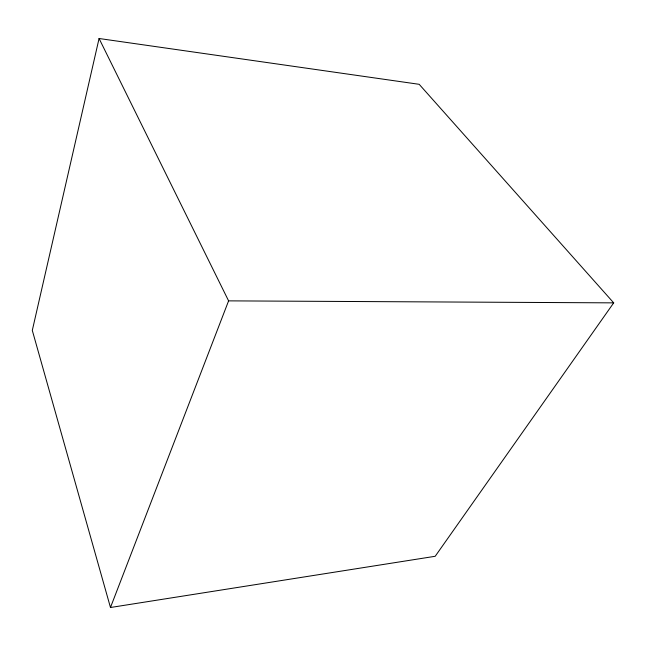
<?xml version="1.0" encoding="UTF-8"?>
<svg xmlns="http://www.w3.org/2000/svg" width="646" height="646" viewBox="0 0 646 646"><rect width="100%" height="100%" fill="white"/><g stroke="black" fill="none" stroke-linecap="round" stroke-linejoin="round"><path stroke-width="0.97" d="M99.072 38.502L32.3 330.405L110.474 607.498L435.194 556.287L613.7 302.861L419.181 84.311L99.072 38.502L228.595 300.866L110.474 607.498M228.595 300.866L613.7 302.861"/></g></svg>
